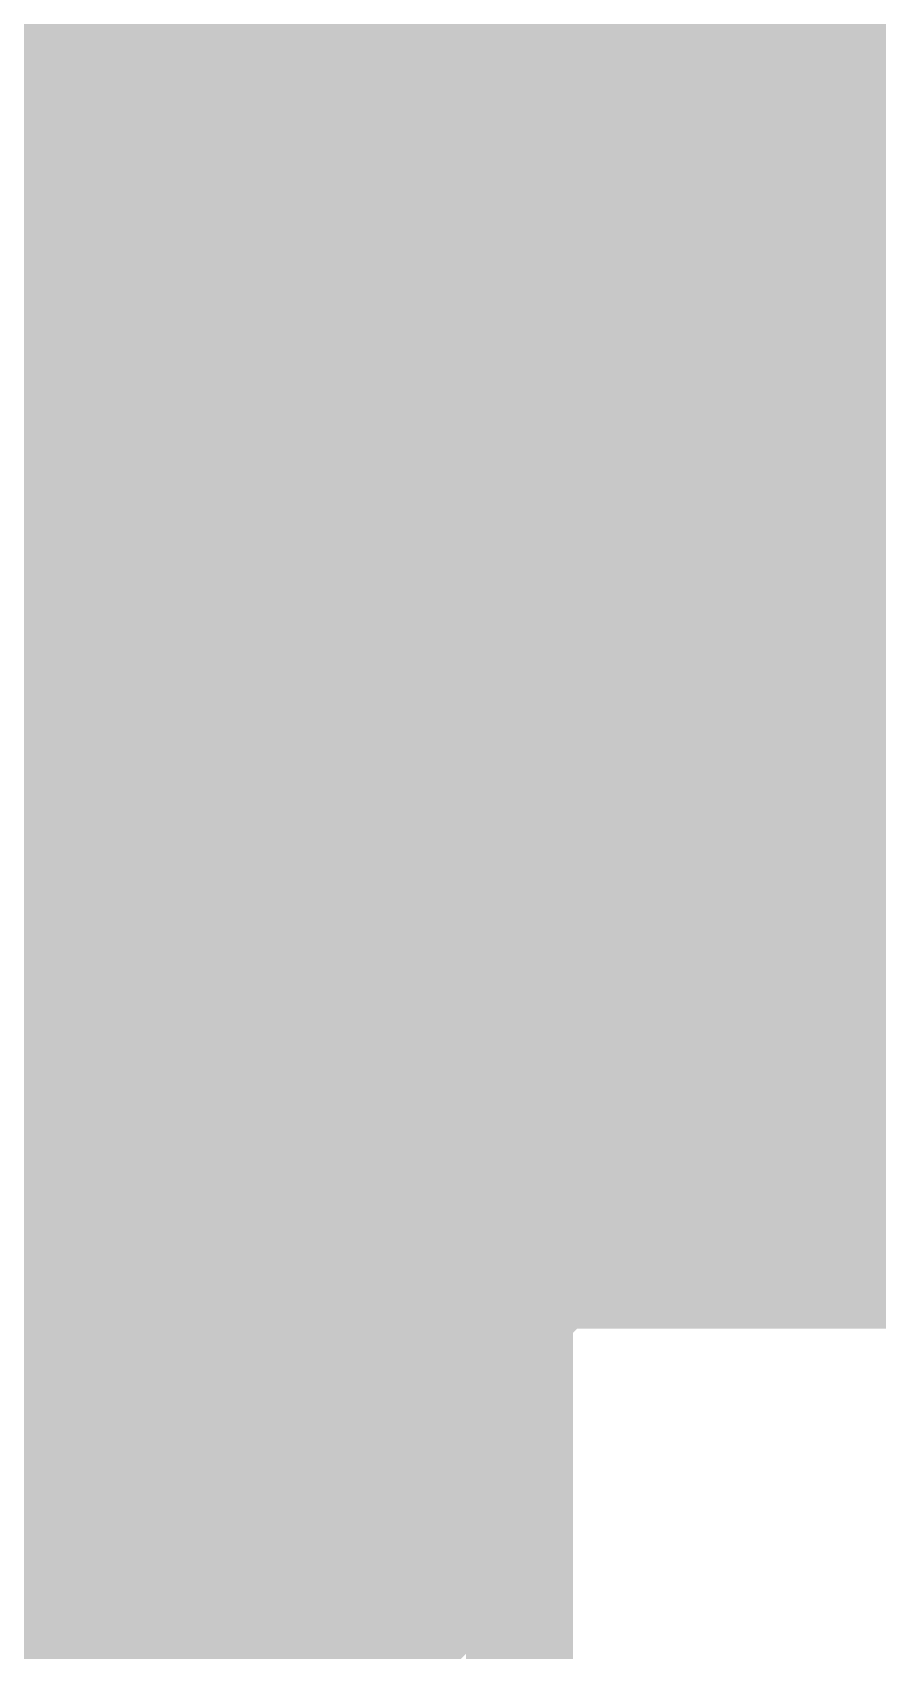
# Model space of a CAD drawing. Header units: inches. Extents: x 0 to 841, y 0 to 594.
# Drawn here: x 790.572 to 790.927, y 564.473 to 565.152 of the extents above; entities that cross this region are included whole.
import ezdxf

# ---------------------------------------------------------------- set-up
doc = ezdxf.new("R2010")
doc.units = ezdxf.units.IN
doc.layers.add('Sheet', color=255, linetype='Continuous')

msp = doc.modelspace()

# ---------------------------------------------------------------- linework, layer by layer
at = {"layer": 'Sheet'}
for points in [[(790.3801, 565.34211, 0.29972, 0.29972, 0), (790.3801, 565.29719, 0.29972, 0.29972, 0), (790.3801, 565.29719, 0.29972, 0.29972, 0), (790.42502, 565.29719, 0.29972, 0.29972, 0), (790.42502, 565.25227, 0.29972, 0.29972, 0), (790.42502, 565.25227, 0.29972, 0.29972, 0), (790.46993, 565.20735, 0.29972, 0.29972, 0), (790.46993, 565.20735, 0.29972, 0.29972, 0), (790.46993, 565.16243, 0.29972, 0.29972, 0), (790.46993, 565.16243, 0.29972, 0.29972, 0), (790.46993, 565.11751, 0.29972, 0.29972, 0), (790.51485, 565.11751, 0.29972, 0.29972, 0), (790.51485, 565.0726, 0.29972, 0.29972, 0), (790.51485, 565.0726, 0.29972, 0.29972, 0), (790.51485, 565.02768, 0.29972, 0.29972, 0), (790.51485, 565.02768, 0.29972, 0.29972, 0), (790.51485, 564.98276, 0.29972, 0.29972, 0)], [(790.3801, 565.34211, 0.29972, 0.29972, 0), (790.3801, 565.29719, 0.29972, 0.29972, 0), (790.3801, 565.29719, 0.29972, 0.29972, 0), (790.42502, 565.29719, 0.29972, 0.29972, 0), (790.42502, 565.25227, 0.29972, 0.29972, 0), (790.42502, 565.25227, 0.29972, 0.29972, 0), (790.46993, 565.20735, 0.29972, 0.29972, 0), (790.46993, 565.20735, 0.29972, 0.29972, 0), (790.46993, 565.16243, 0.29972, 0.29972, 0), (790.46993, 565.16243, 0.29972, 0.29972, 0), (790.46993, 565.11751, 0.29972, 0.29972, 0), (790.51485, 565.11751, 0.29972, 0.29972, 0), (790.51485, 565.0726, 0.29972, 0.29972, 0), (790.51485, 565.0726, 0.29972, 0.29972, 0), (790.51485, 565.02768, 0.29972, 0.29972, 0), (790.51485, 565.02768, 0.29972, 0.29972, 0), (790.51485, 564.98276, 0.29972, 0.29972, 0)], [(790.3801, 565.34211, 0.29972, 0.29972, 0), (790.3801, 565.29719, 0.29972, 0.29972, 0), (790.3801, 565.29719, 0.29972, 0.29972, 0), (790.42502, 565.29719, 0.29972, 0.29972, 0), (790.42502, 565.25227, 0.29972, 0.29972, 0), (790.42502, 565.25227, 0.29972, 0.29972, 0), (790.46993, 565.20735, 0.29972, 0.29972, 0), (790.46993, 565.20735, 0.29972, 0.29972, 0), (790.46993, 565.16243, 0.29972, 0.29972, 0), (790.46993, 565.16243, 0.29972, 0.29972, 0), (790.46993, 565.11751, 0.29972, 0.29972, 0), (790.51485, 565.11751, 0.29972, 0.29972, 0), (790.51485, 565.0726, 0.29972, 0.29972, 0), (790.51485, 565.0726, 0.29972, 0.29972, 0), (790.51485, 565.02768, 0.29972, 0.29972, 0), (790.51485, 565.02768, 0.29972, 0.29972, 0), (790.51485, 564.98276, 0.29972, 0.29972, 0)], [(790.3801, 565.34211, 0.29972, 0.29972, 0), (790.3801, 565.29719, 0.29972, 0.29972, 0), (790.3801, 565.29719, 0.29972, 0.29972, 0), (790.42502, 565.29719, 0.29972, 0.29972, 0), (790.42502, 565.25227, 0.29972, 0.29972, 0), (790.42502, 565.25227, 0.29972, 0.29972, 0), (790.46993, 565.20735, 0.29972, 0.29972, 0), (790.46993, 565.20735, 0.29972, 0.29972, 0), (790.46993, 565.16243, 0.29972, 0.29972, 0), (790.46993, 565.16243, 0.29972, 0.29972, 0), (790.46993, 565.11751, 0.29972, 0.29972, 0), (790.51485, 565.11751, 0.29972, 0.29972, 0), (790.51485, 565.0726, 0.29972, 0.29972, 0), (790.51485, 565.0726, 0.29972, 0.29972, 0), (790.51485, 565.02768, 0.29972, 0.29972, 0), (790.51485, 565.02768, 0.29972, 0.29972, 0), (790.51485, 564.98276, 0.29972, 0.29972, 0)], [(790.64959, 565.34211, 0.29972, 0.29972, 0), (790.64959, 565.29719, 0.29972, 0.29972, 0), (790.69451, 565.25227, 0.29972, 0.29972, 0), (790.69451, 565.25227, 0.29972, 0.29972, 0), (790.69451, 565.20735, 0.29972, 0.29972, 0), (790.73942, 565.16243, 0.29972, 0.29972, 0), (790.73942, 565.11751, 0.29972, 0.29972, 0), (790.73942, 565.0726, 0.29972, 0.29972, 0), (790.73942, 565.0726, 0.29972, 0.29972, 0), (790.73942, 565.02768, 0.29972, 0.29972, 0), (790.73942, 564.98276, 0.29972, 0.29972, 0)], [(790.64959, 565.34211, 0.29972, 0.29972, 0), (790.64959, 565.29719, 0.29972, 0.29972, 0), (790.69451, 565.25227, 0.29972, 0.29972, 0), (790.69451, 565.25227, 0.29972, 0.29972, 0), (790.69451, 565.20735, 0.29972, 0.29972, 0), (790.73942, 565.16243, 0.29972, 0.29972, 0), (790.73942, 565.11751, 0.29972, 0.29972, 0), (790.73942, 565.0726, 0.29972, 0.29972, 0), (790.73942, 565.0726, 0.29972, 0.29972, 0), (790.73942, 565.02768, 0.29972, 0.29972, 0), (790.73942, 564.98276, 0.29972, 0.29972, 0)], [(790.64959, 565.34211, 0.29972, 0.29972, 0), (790.64959, 565.29719, 0.29972, 0.29972, 0), (790.69451, 565.25227, 0.29972, 0.29972, 0), (790.69451, 565.25227, 0.29972, 0.29972, 0), (790.69451, 565.20735, 0.29972, 0.29972, 0), (790.73942, 565.16243, 0.29972, 0.29972, 0), (790.73942, 565.11751, 0.29972, 0.29972, 0), (790.73942, 565.0726, 0.29972, 0.29972, 0), (790.73942, 565.0726, 0.29972, 0.29972, 0), (790.73942, 565.02768, 0.29972, 0.29972, 0), (790.73942, 564.98276, 0.29972, 0.29972, 0)], [(790.64959, 565.34211, 0.29972, 0.29972, 0), (790.64959, 565.29719, 0.29972, 0.29972, 0), (790.69451, 565.25227, 0.29972, 0.29972, 0), (790.69451, 565.25227, 0.29972, 0.29972, 0), (790.69451, 565.20735, 0.29972, 0.29972, 0), (790.73942, 565.16243, 0.29972, 0.29972, 0), (790.73942, 565.11751, 0.29972, 0.29972, 0), (790.73942, 565.0726, 0.29972, 0.29972, 0), (790.73942, 565.0726, 0.29972, 0.29972, 0), (790.73942, 565.02768, 0.29972, 0.29972, 0), (790.73942, 564.98276, 0.29972, 0.29972, 0)], [(790.64959, 565.34211, 0.29972, 0.29972, 0), (790.64959, 565.29719, 0.29972, 0.29972, 0), (790.69451, 565.25227, 0.29972, 0.29972, 0), (790.69451, 565.25227, 0.29972, 0.29972, 0), (790.69451, 565.20735, 0.29972, 0.29972, 0), (790.73942, 565.16243, 0.29972, 0.29972, 0), (790.73942, 565.11751, 0.29972, 0.29972, 0), (790.73942, 565.0726, 0.29972, 0.29972, 0), (790.73942, 565.0726, 0.29972, 0.29972, 0), (790.73942, 565.02768, 0.29972, 0.29972, 0), (790.73942, 564.98276, 0.29972, 0.29972, 0)], [(790.64959, 565.34211, 0.29972, 0.29972, 0), (790.64959, 565.29719, 0.29972, 0.29972, 0), (790.69451, 565.25227, 0.29972, 0.29972, 0), (790.69451, 565.25227, 0.29972, 0.29972, 0), (790.69451, 565.20735, 0.29972, 0.29972, 0), (790.73942, 565.16243, 0.29972, 0.29972, 0), (790.73942, 565.11751, 0.29972, 0.29972, 0), (790.73942, 565.0726, 0.29972, 0.29972, 0), (790.73942, 565.0726, 0.29972, 0.29972, 0), (790.73942, 565.02768, 0.29972, 0.29972, 0), (790.73942, 564.98276, 0.29972, 0.29972, 0)], [(790.02077, 564.98276, 0.7493, 0.7493, 0), (790.02077, 564.98276, 0.7493, 0.7493, 0), (795.00641, 564.98276, 0.7493, 0.7493, 0)], [(790.69451, 565.20735, 0.09906, 0.09906, 0), (790.73942, 565.16243, 0.09906, 0.09906, 0), (790.73942, 565.11751, 0.09906, 0.09906, 0), (790.73942, 565.0726, 0.09906, 0.09906, 0), (790.73942, 565.0726, 0.09906, 0.09906, 0), (790.73942, 565.02768, 0.09906, 0.09906, 0), (790.73942, 564.98276, 0.09906, 0.09906, 0)], [(790.69451, 565.20735, 0.09906, 0.09906, 0), (790.73942, 565.16243, 0.09906, 0.09906, 0), (790.73942, 565.11751, 0.09906, 0.09906, 0), (790.73942, 565.0726, 0.09906, 0.09906, 0), (790.73942, 565.0726, 0.09906, 0.09906, 0), (790.73942, 565.02768, 0.09906, 0.09906, 0), (790.73942, 564.98276, 0.09906, 0.09906, 0)], [(790.69451, 565.20735, 0.09906, 0.09906, 0), (790.73942, 565.16243, 0.09906, 0.09906, 0), (790.73942, 565.11751, 0.09906, 0.09906, 0), (790.73942, 565.0726, 0.09906, 0.09906, 0), (790.73942, 565.0726, 0.09906, 0.09906, 0), (790.73942, 565.02768, 0.09906, 0.09906, 0), (790.73942, 564.98276, 0.09906, 0.09906, 0)], [(790.69451, 565.20735, 0.09906, 0.09906, 0), (790.73942, 565.16243, 0.09906, 0.09906, 0), (790.73942, 565.11751, 0.09906, 0.09906, 0), (790.73942, 565.0726, 0.09906, 0.09906, 0), (790.73942, 565.0726, 0.09906, 0.09906, 0), (790.73942, 565.02768, 0.09906, 0.09906, 0), (790.73942, 564.98276, 0.09906, 0.09906, 0)], [(790.69451, 565.20735, 0.09906, 0.09906, 0), (790.73942, 565.16243, 0.09906, 0.09906, 0), (790.73942, 565.11751, 0.09906, 0.09906, 0), (790.73942, 565.0726, 0.09906, 0.09906, 0), (790.73942, 565.0726, 0.09906, 0.09906, 0), (790.73942, 565.02768, 0.09906, 0.09906, 0), (790.73942, 564.98276, 0.09906, 0.09906, 0)], [(790.69451, 565.20735, 0.09906, 0.09906, 0), (790.73942, 565.16243, 0.09906, 0.09906, 0), (790.73942, 565.11751, 0.09906, 0.09906, 0), (790.73942, 565.0726, 0.09906, 0.09906, 0), (790.73942, 565.0726, 0.09906, 0.09906, 0), (790.73942, 565.02768, 0.09906, 0.09906, 0), (790.73942, 564.98276, 0.09906, 0.09906, 0)], [(790.73942, 564.98276, 0.29972, 0.29972, 0), (790.73942, 564.93784, 0.29972, 0.29972, 0), (790.73942, 564.89292, 0.29972, 0.29972, 0), (790.73942, 564.89292, 0.29972, 0.29972, 0), (790.73942, 564.848, 0.29972, 0.29972, 0), (790.73942, 564.80309, 0.29972, 0.29972, 0), (790.69451, 564.75817, 0.29972, 0.29972, 0), (790.69451, 564.71325, 0.29972, 0.29972, 0), (790.69451, 564.71325, 0.29972, 0.29972, 0), (790.64959, 564.66833, 0.29972, 0.29972, 0), (790.64959, 564.62341, 0.29972, 0.29972, 0), (790.64959, 564.57849, 0.29972, 0.29972, 0), (790.60468, 564.57849, 0.29972, 0.29972, 0), (790.60468, 564.53358, 0.29972, 0.29972, 0), (790.55976, 564.48866, 0.29972, 0.29972, 0), (790.55976, 564.48866, 0.29972, 0.29972, 0), (790.51485, 564.44374, 0.29972, 0.29972, 0), (790.51485, 564.44374, 0.29972, 0.29972, 0), (790.46993, 564.39882, 0.29972, 0.29972, 0), (790.46993, 564.3539, 0.29972, 0.29972, 0), (790.42502, 564.3539, 0.29972, 0.29972, 0), (790.3801, 564.3539, 0.29972, 0.29972, 0), (790.3801, 564.30898, 0.29972, 0.29972, 0)], [(790.73942, 564.98276, 0.29972, 0.29972, 0), (790.73942, 564.93784, 0.29972, 0.29972, 0), (790.73942, 564.89292, 0.29972, 0.29972, 0), (790.73942, 564.89292, 0.29972, 0.29972, 0), (790.73942, 564.848, 0.29972, 0.29972, 0), (790.73942, 564.80309, 0.29972, 0.29972, 0), (790.69451, 564.75817, 0.29972, 0.29972, 0), (790.69451, 564.71325, 0.29972, 0.29972, 0), (790.69451, 564.71325, 0.29972, 0.29972, 0), (790.64959, 564.66833, 0.29972, 0.29972, 0), (790.64959, 564.62341, 0.29972, 0.29972, 0), (790.64959, 564.57849, 0.29972, 0.29972, 0), (790.60468, 564.57849, 0.29972, 0.29972, 0), (790.60468, 564.53358, 0.29972, 0.29972, 0), (790.55976, 564.48866, 0.29972, 0.29972, 0), (790.55976, 564.48866, 0.29972, 0.29972, 0), (790.51485, 564.44374, 0.29972, 0.29972, 0), (790.51485, 564.44374, 0.29972, 0.29972, 0), (790.46993, 564.39882, 0.29972, 0.29972, 0), (790.46993, 564.3539, 0.29972, 0.29972, 0), (790.42502, 564.3539, 0.29972, 0.29972, 0), (790.3801, 564.3539, 0.29972, 0.29972, 0), (790.3801, 564.30898, 0.29972, 0.29972, 0)], [(790.73942, 564.98276, 0.29972, 0.29972, 0), (790.73942, 564.93784, 0.29972, 0.29972, 0), (790.73942, 564.89292, 0.29972, 0.29972, 0), (790.73942, 564.89292, 0.29972, 0.29972, 0), (790.73942, 564.848, 0.29972, 0.29972, 0), (790.73942, 564.80309, 0.29972, 0.29972, 0), (790.69451, 564.75817, 0.29972, 0.29972, 0), (790.69451, 564.71325, 0.29972, 0.29972, 0), (790.69451, 564.71325, 0.29972, 0.29972, 0), (790.64959, 564.66833, 0.29972, 0.29972, 0), (790.64959, 564.62341, 0.29972, 0.29972, 0), (790.64959, 564.57849, 0.29972, 0.29972, 0), (790.60468, 564.57849, 0.29972, 0.29972, 0), (790.60468, 564.53358, 0.29972, 0.29972, 0), (790.55976, 564.48866, 0.29972, 0.29972, 0), (790.55976, 564.48866, 0.29972, 0.29972, 0), (790.51485, 564.44374, 0.29972, 0.29972, 0), (790.51485, 564.44374, 0.29972, 0.29972, 0), (790.46993, 564.39882, 0.29972, 0.29972, 0), (790.46993, 564.3539, 0.29972, 0.29972, 0), (790.42502, 564.3539, 0.29972, 0.29972, 0), (790.3801, 564.3539, 0.29972, 0.29972, 0), (790.3801, 564.30898, 0.29972, 0.29972, 0)], [(790.73942, 564.98276, 0.29972, 0.29972, 0), (790.73942, 564.93784, 0.29972, 0.29972, 0), (790.73942, 564.89292, 0.29972, 0.29972, 0), (790.73942, 564.89292, 0.29972, 0.29972, 0), (790.73942, 564.848, 0.29972, 0.29972, 0), (790.73942, 564.80309, 0.29972, 0.29972, 0), (790.69451, 564.75817, 0.29972, 0.29972, 0), (790.69451, 564.71325, 0.29972, 0.29972, 0), (790.69451, 564.71325, 0.29972, 0.29972, 0), (790.64959, 564.66833, 0.29972, 0.29972, 0), (790.64959, 564.62341, 0.29972, 0.29972, 0), (790.64959, 564.57849, 0.29972, 0.29972, 0), (790.60468, 564.57849, 0.29972, 0.29972, 0), (790.60468, 564.53358, 0.29972, 0.29972, 0), (790.55976, 564.48866, 0.29972, 0.29972, 0), (790.55976, 564.48866, 0.29972, 0.29972, 0), (790.51485, 564.44374, 0.29972, 0.29972, 0), (790.51485, 564.44374, 0.29972, 0.29972, 0), (790.46993, 564.39882, 0.29972, 0.29972, 0), (790.46993, 564.3539, 0.29972, 0.29972, 0), (790.42502, 564.3539, 0.29972, 0.29972, 0), (790.3801, 564.3539, 0.29972, 0.29972, 0), (790.3801, 564.30898, 0.29972, 0.29972, 0)], [(790.73942, 564.98276, 0.29972, 0.29972, 0), (790.73942, 564.93784, 0.29972, 0.29972, 0), (790.73942, 564.89292, 0.29972, 0.29972, 0), (790.73942, 564.89292, 0.29972, 0.29972, 0), (790.73942, 564.848, 0.29972, 0.29972, 0), (790.73942, 564.80309, 0.29972, 0.29972, 0), (790.69451, 564.75817, 0.29972, 0.29972, 0), (790.69451, 564.71325, 0.29972, 0.29972, 0), (790.69451, 564.71325, 0.29972, 0.29972, 0), (790.64959, 564.66833, 0.29972, 0.29972, 0), (790.64959, 564.62341, 0.29972, 0.29972, 0), (790.64959, 564.57849, 0.29972, 0.29972, 0), (790.60468, 564.57849, 0.29972, 0.29972, 0), (790.60468, 564.53358, 0.29972, 0.29972, 0), (790.55976, 564.48866, 0.29972, 0.29972, 0), (790.55976, 564.48866, 0.29972, 0.29972, 0), (790.51485, 564.44374, 0.29972, 0.29972, 0), (790.51485, 564.44374, 0.29972, 0.29972, 0), (790.46993, 564.39882, 0.29972, 0.29972, 0), (790.46993, 564.3539, 0.29972, 0.29972, 0), (790.42502, 564.3539, 0.29972, 0.29972, 0), (790.3801, 564.3539, 0.29972, 0.29972, 0), (790.3801, 564.30898, 0.29972, 0.29972, 0)], [(790.73942, 564.98276, 0.29972, 0.29972, 0), (790.73942, 564.93784, 0.29972, 0.29972, 0), (790.73942, 564.89292, 0.29972, 0.29972, 0), (790.73942, 564.89292, 0.29972, 0.29972, 0), (790.73942, 564.848, 0.29972, 0.29972, 0), (790.73942, 564.80309, 0.29972, 0.29972, 0), (790.69451, 564.75817, 0.29972, 0.29972, 0), (790.69451, 564.71325, 0.29972, 0.29972, 0), (790.69451, 564.71325, 0.29972, 0.29972, 0), (790.64959, 564.66833, 0.29972, 0.29972, 0), (790.64959, 564.62341, 0.29972, 0.29972, 0), (790.64959, 564.57849, 0.29972, 0.29972, 0), (790.60468, 564.57849, 0.29972, 0.29972, 0), (790.60468, 564.53358, 0.29972, 0.29972, 0), (790.55976, 564.48866, 0.29972, 0.29972, 0), (790.55976, 564.48866, 0.29972, 0.29972, 0), (790.51485, 564.44374, 0.29972, 0.29972, 0), (790.51485, 564.44374, 0.29972, 0.29972, 0), (790.46993, 564.39882, 0.29972, 0.29972, 0), (790.46993, 564.3539, 0.29972, 0.29972, 0), (790.42502, 564.3539, 0.29972, 0.29972, 0), (790.3801, 564.3539, 0.29972, 0.29972, 0), (790.3801, 564.30898, 0.29972, 0.29972, 0)], [(790.51485, 564.98276, 0.29972, 0.29972, 0), (790.51485, 564.93784, 0.29972, 0.29972, 0), (790.51485, 564.93784, 0.29972, 0.29972, 0), (790.51485, 564.89292, 0.29972, 0.29972, 0), (790.51485, 564.89292, 0.29972, 0.29972, 0), (790.51485, 564.848, 0.29972, 0.29972, 0), (790.46993, 564.848, 0.29972, 0.29972, 0), (790.46993, 564.80309, 0.29972, 0.29972, 0), (790.46993, 564.80309, 0.29972, 0.29972, 0), (790.46993, 564.75817, 0.29972, 0.29972, 0), (790.46993, 564.75817, 0.29972, 0.29972, 0), (790.42502, 564.71325, 0.29972, 0.29972, 0), (790.42502, 564.71325, 0.29972, 0.29972, 0), (790.42502, 564.66833, 0.29972, 0.29972, 0), (790.3801, 564.66833, 0.29972, 0.29972, 0)], [(790.51485, 564.98276, 0.29972, 0.29972, 0), (790.51485, 564.93784, 0.29972, 0.29972, 0), (790.51485, 564.93784, 0.29972, 0.29972, 0), (790.51485, 564.89292, 0.29972, 0.29972, 0), (790.51485, 564.89292, 0.29972, 0.29972, 0), (790.51485, 564.848, 0.29972, 0.29972, 0), (790.46993, 564.848, 0.29972, 0.29972, 0), (790.46993, 564.80309, 0.29972, 0.29972, 0), (790.46993, 564.80309, 0.29972, 0.29972, 0), (790.46993, 564.75817, 0.29972, 0.29972, 0), (790.46993, 564.75817, 0.29972, 0.29972, 0), (790.42502, 564.71325, 0.29972, 0.29972, 0), (790.42502, 564.71325, 0.29972, 0.29972, 0), (790.42502, 564.66833, 0.29972, 0.29972, 0), (790.3801, 564.66833, 0.29972, 0.29972, 0)], [(790.51485, 564.98276, 0.29972, 0.29972, 0), (790.51485, 564.93784, 0.29972, 0.29972, 0), (790.51485, 564.93784, 0.29972, 0.29972, 0), (790.51485, 564.89292, 0.29972, 0.29972, 0), (790.51485, 564.89292, 0.29972, 0.29972, 0), (790.51485, 564.848, 0.29972, 0.29972, 0), (790.46993, 564.848, 0.29972, 0.29972, 0), (790.46993, 564.80309, 0.29972, 0.29972, 0), (790.46993, 564.80309, 0.29972, 0.29972, 0), (790.46993, 564.75817, 0.29972, 0.29972, 0), (790.46993, 564.75817, 0.29972, 0.29972, 0), (790.42502, 564.71325, 0.29972, 0.29972, 0), (790.42502, 564.71325, 0.29972, 0.29972, 0), (790.42502, 564.66833, 0.29972, 0.29972, 0), (790.3801, 564.66833, 0.29972, 0.29972, 0)], [(790.51485, 564.98276, 0.29972, 0.29972, 0), (790.51485, 564.93784, 0.29972, 0.29972, 0), (790.51485, 564.93784, 0.29972, 0.29972, 0), (790.51485, 564.89292, 0.29972, 0.29972, 0), (790.51485, 564.89292, 0.29972, 0.29972, 0), (790.51485, 564.848, 0.29972, 0.29972, 0), (790.46993, 564.848, 0.29972, 0.29972, 0), (790.46993, 564.80309, 0.29972, 0.29972, 0), (790.46993, 564.80309, 0.29972, 0.29972, 0), (790.46993, 564.75817, 0.29972, 0.29972, 0), (790.46993, 564.75817, 0.29972, 0.29972, 0), (790.42502, 564.71325, 0.29972, 0.29972, 0), (790.42502, 564.71325, 0.29972, 0.29972, 0), (790.42502, 564.66833, 0.29972, 0.29972, 0), (790.3801, 564.66833, 0.29972, 0.29972, 0)], [(790.51485, 564.98276, 0.29972, 0.29972, 0), (790.51485, 564.98276, 0.29972, 0.29972, 0), (790.51485, 564.98276, 0.29972, 0.29972, 0), (790.51485, 564.98276, 0.29972, 0.29972, 0), (790.51485, 564.98276, 0.29972, 0.29972, 0), (790.51485, 564.98276, 0.29972, 0.29972, 0), (790.51485, 564.98276, 0.29972, 0.29972, 0), (790.51485, 564.98276, 0.29972, 0.29972, 0), (790.51485, 564.98276, 0.29972, 0.29972, 0), (790.51485, 564.98276, 0.29972, 0.29972, 0), (790.51485, 564.98276, 0.29972, 0.29972, 0), (790.51485, 564.98276, 0.29972, 0.29972, 0), (790.51485, 564.98276, 0.29972, 0.29972, 0), (790.51485, 564.98276, 0.29972, 0.29972, 0), (790.51485, 564.98276, 0.29972, 0.29972, 0), (790.51485, 564.98276, 0.29972, 0.29972, 0), (790.51485, 564.98276, 0.29972, 0.29972, 0), (790.51485, 564.98276, 0.29972, 0.29972, 0), (790.51485, 564.98276, 0.29972, 0.29972, 0), (790.51485, 564.98276, 0.29972, 0.29972, 0), (790.51485, 564.98276, 0.29972, 0.29972, 0), (790.51485, 564.98276, 0.29972, 0.29972, 0), (790.51485, 564.98276, 0.29972, 0.29972, 0), (790.51485, 564.98276, 0.29972, 0.29972, 0), (790.51485, 564.98276, 0.29972, 0.29972, 0), (790.51485, 564.98276, 0.29972, 0.29972, 0), (790.51485, 564.98276, 0.29972, 0.29972, 0), (790.51485, 564.98276, 0.29972, 0.29972, 0), (790.51485, 564.98276, 0.29972, 0.29972, 0), (790.51485, 564.98276, 0.29972, 0.29972, 0), (790.51485, 564.98276, 0.29972, 0.29972, 0), (790.51485, 564.98276, 0.29972, 0.29972, 0), (790.51485, 564.98276, 0.29972, 0.29972, 0)], [(790.51485, 564.98276, 0.29972, 0.29972, 0), (790.51485, 564.98276, 0.29972, 0.29972, 0)], [(790.51485, 564.98276, 0.29972, 0.29972, 0), (790.51485, 564.98276, 0.29972, 0.29972, 0), (790.51485, 564.98276, 0.29972, 0.29972, 0), (790.51485, 564.98276, 0.29972, 0.29972, 0), (790.51485, 564.98276, 0.29972, 0.29972, 0), (790.51485, 564.98276, 0.29972, 0.29972, 0), (790.51485, 564.98276, 0.29972, 0.29972, 0), (790.51485, 564.98276, 0.29972, 0.29972, 0), (790.51485, 564.98276, 0.29972, 0.29972, 0), (790.51485, 564.98276, 0.29972, 0.29972, 0), (790.51485, 564.98276, 0.29972, 0.29972, 0), (790.51485, 564.98276, 0.29972, 0.29972, 0), (790.51485, 564.98276, 0.29972, 0.29972, 0), (790.51485, 564.98276, 0.29972, 0.29972, 0), (790.51485, 564.98276, 0.29972, 0.29972, 0), (790.51485, 564.98276, 0.29972, 0.29972, 0), (790.51485, 564.98276, 0.29972, 0.29972, 0), (790.51485, 564.98276, 0.29972, 0.29972, 0), (790.51485, 564.98276, 0.29972, 0.29972, 0), (790.51485, 564.98276, 0.29972, 0.29972, 0), (790.51485, 564.98276, 0.29972, 0.29972, 0), (790.51485, 564.98276, 0.29972, 0.29972, 0), (790.51485, 564.98276, 0.29972, 0.29972, 0), (790.51485, 564.98276, 0.29972, 0.29972, 0), (790.51485, 564.98276, 0.29972, 0.29972, 0), (790.51485, 564.98276, 0.29972, 0.29972, 0), (790.51485, 564.98276, 0.29972, 0.29972, 0), (790.51485, 564.98276, 0.29972, 0.29972, 0), (790.51485, 564.98276, 0.29972, 0.29972, 0), (790.51485, 564.98276, 0.29972, 0.29972, 0), (790.51485, 564.98276, 0.29972, 0.29972, 0), (790.51485, 564.98276, 0.29972, 0.29972, 0), (790.51485, 564.98276, 0.29972, 0.29972, 0)], [(790.51485, 564.98276, 0.29972, 0.29972, 0), (790.51485, 564.98276, 0.29972, 0.29972, 0)], [(790.51485, 564.98276, 0.29972, 0.29972, 0), (790.51485, 564.98276, 0.29972, 0.29972, 0), (790.51485, 564.98276, 0.29972, 0.29972, 0), (790.51485, 564.98276, 0.29972, 0.29972, 0), (790.51485, 564.98276, 0.29972, 0.29972, 0), (790.51485, 564.98276, 0.29972, 0.29972, 0), (790.51485, 564.98276, 0.29972, 0.29972, 0), (790.51485, 564.98276, 0.29972, 0.29972, 0), (790.51485, 564.98276, 0.29972, 0.29972, 0), (790.51485, 564.98276, 0.29972, 0.29972, 0), (790.51485, 564.98276, 0.29972, 0.29972, 0), (790.51485, 564.98276, 0.29972, 0.29972, 0), (790.51485, 564.98276, 0.29972, 0.29972, 0), (790.51485, 564.98276, 0.29972, 0.29972, 0), (790.51485, 564.98276, 0.29972, 0.29972, 0), (790.51485, 564.98276, 0.29972, 0.29972, 0), (790.51485, 564.98276, 0.29972, 0.29972, 0), (790.51485, 564.98276, 0.29972, 0.29972, 0), (790.51485, 564.98276, 0.29972, 0.29972, 0), (790.51485, 564.98276, 0.29972, 0.29972, 0), (790.51485, 564.98276, 0.29972, 0.29972, 0), (790.51485, 564.98276, 0.29972, 0.29972, 0), (790.51485, 564.98276, 0.29972, 0.29972, 0), (790.51485, 564.98276, 0.29972, 0.29972, 0), (790.51485, 564.98276, 0.29972, 0.29972, 0), (790.51485, 564.98276, 0.29972, 0.29972, 0), (790.51485, 564.98276, 0.29972, 0.29972, 0), (790.51485, 564.98276, 0.29972, 0.29972, 0), (790.51485, 564.98276, 0.29972, 0.29972, 0), (790.51485, 564.98276, 0.29972, 0.29972, 0), (790.51485, 564.98276, 0.29972, 0.29972, 0), (790.51485, 564.98276, 0.29972, 0.29972, 0), (790.51485, 564.98276, 0.29972, 0.29972, 0)], [(790.51485, 564.98276, 0.29972, 0.29972, 0), (790.51485, 564.98276, 0.29972, 0.29972, 0)], [(790.51485, 564.98276, 0.29972, 0.29972, 0), (790.51485, 564.98276, 0.29972, 0.29972, 0), (790.51485, 564.98276, 0.29972, 0.29972, 0), (790.51485, 564.98276, 0.29972, 0.29972, 0), (790.51485, 564.98276, 0.29972, 0.29972, 0), (790.51485, 564.98276, 0.29972, 0.29972, 0), (790.51485, 564.98276, 0.29972, 0.29972, 0), (790.51485, 564.98276, 0.29972, 0.29972, 0), (790.51485, 564.98276, 0.29972, 0.29972, 0), (790.51485, 564.98276, 0.29972, 0.29972, 0), (790.51485, 564.98276, 0.29972, 0.29972, 0), (790.51485, 564.98276, 0.29972, 0.29972, 0), (790.51485, 564.98276, 0.29972, 0.29972, 0), (790.51485, 564.98276, 0.29972, 0.29972, 0), (790.51485, 564.98276, 0.29972, 0.29972, 0), (790.51485, 564.98276, 0.29972, 0.29972, 0), (790.51485, 564.98276, 0.29972, 0.29972, 0), (790.51485, 564.98276, 0.29972, 0.29972, 0), (790.51485, 564.98276, 0.29972, 0.29972, 0), (790.51485, 564.98276, 0.29972, 0.29972, 0), (790.51485, 564.98276, 0.29972, 0.29972, 0), (790.51485, 564.98276, 0.29972, 0.29972, 0), (790.51485, 564.98276, 0.29972, 0.29972, 0), (790.51485, 564.98276, 0.29972, 0.29972, 0), (790.51485, 564.98276, 0.29972, 0.29972, 0), (790.51485, 564.98276, 0.29972, 0.29972, 0), (790.51485, 564.98276, 0.29972, 0.29972, 0), (790.51485, 564.98276, 0.29972, 0.29972, 0), (790.51485, 564.98276, 0.29972, 0.29972, 0), (790.51485, 564.98276, 0.29972, 0.29972, 0), (790.51485, 564.98276, 0.29972, 0.29972, 0), (790.51485, 564.98276, 0.29972, 0.29972, 0), (790.51485, 564.98276, 0.29972, 0.29972, 0)], [(790.51485, 564.98276, 0.29972, 0.29972, 0), (790.51485, 564.98276, 0.29972, 0.29972, 0)], [(790.73942, 564.98276, 0.29972, 0.29972, 0), (790.73942, 564.98276, 0.29972, 0.29972, 0), (790.73942, 564.98276, 0.29972, 0.29972, 0), (790.73942, 564.98276, 0.29972, 0.29972, 0), (790.73942, 564.98276, 0.29972, 0.29972, 0), (790.73942, 564.98276, 0.29972, 0.29972, 0), (790.73942, 564.98276, 0.29972, 0.29972, 0), (790.73942, 564.98276, 0.29972, 0.29972, 0), (790.73942, 564.98276, 0.29972, 0.29972, 0), (790.73942, 564.98276, 0.29972, 0.29972, 0), (790.73942, 564.98276, 0.29972, 0.29972, 0), (790.73942, 564.98276, 0.29972, 0.29972, 0), (790.73942, 564.98276, 0.29972, 0.29972, 0), (790.73942, 564.98276, 0.29972, 0.29972, 0), (790.73942, 564.98276, 0.29972, 0.29972, 0), (790.73942, 564.98276, 0.29972, 0.29972, 0), (790.73942, 564.98276, 0.29972, 0.29972, 0), (790.73942, 564.98276, 0.29972, 0.29972, 0), (790.73942, 564.98276, 0.29972, 0.29972, 0), (790.73942, 564.98276, 0.29972, 0.29972, 0), (790.73942, 564.98276, 0.29972, 0.29972, 0), (790.73942, 564.98276, 0.29972, 0.29972, 0), (790.73942, 564.98276, 0.29972, 0.29972, 0), (790.73942, 564.98276, 0.29972, 0.29972, 0), (790.73942, 564.98276, 0.29972, 0.29972, 0), (790.73942, 564.98276, 0.29972, 0.29972, 0), (790.73942, 564.98276, 0.29972, 0.29972, 0), (790.73942, 564.98276, 0.29972, 0.29972, 0), (790.73942, 564.98276, 0.29972, 0.29972, 0), (790.73942, 564.98276, 0.29972, 0.29972, 0), (790.73942, 564.98276, 0.29972, 0.29972, 0), (790.73942, 564.98276, 0.29972, 0.29972, 0), (790.73942, 564.98276, 0.29972, 0.29972, 0)], [(790.73942, 564.98276, 0.29972, 0.29972, 0), (790.73942, 564.98276, 0.29972, 0.29972, 0)], [(790.73942, 564.98276, 0.29972, 0.29972, 0), (790.73942, 564.98276, 0.29972, 0.29972, 0), (790.73942, 564.98276, 0.29972, 0.29972, 0), (790.73942, 564.98276, 0.29972, 0.29972, 0), (790.73942, 564.98276, 0.29972, 0.29972, 0), (790.73942, 564.98276, 0.29972, 0.29972, 0), (790.73942, 564.98276, 0.29972, 0.29972, 0), (790.73942, 564.98276, 0.29972, 0.29972, 0), (790.73942, 564.98276, 0.29972, 0.29972, 0), (790.73942, 564.98276, 0.29972, 0.29972, 0), (790.73942, 564.98276, 0.29972, 0.29972, 0), (790.73942, 564.98276, 0.29972, 0.29972, 0), (790.73942, 564.98276, 0.29972, 0.29972, 0), (790.73942, 564.98276, 0.29972, 0.29972, 0), (790.73942, 564.98276, 0.29972, 0.29972, 0), (790.73942, 564.98276, 0.29972, 0.29972, 0), (790.73942, 564.98276, 0.29972, 0.29972, 0), (790.73942, 564.98276, 0.29972, 0.29972, 0), (790.73942, 564.98276, 0.29972, 0.29972, 0), (790.73942, 564.98276, 0.29972, 0.29972, 0), (790.73942, 564.98276, 0.29972, 0.29972, 0), (790.73942, 564.98276, 0.29972, 0.29972, 0), (790.73942, 564.98276, 0.29972, 0.29972, 0), (790.73942, 564.98276, 0.29972, 0.29972, 0), (790.73942, 564.98276, 0.29972, 0.29972, 0), (790.73942, 564.98276, 0.29972, 0.29972, 0), (790.73942, 564.98276, 0.29972, 0.29972, 0), (790.73942, 564.98276, 0.29972, 0.29972, 0), (790.73942, 564.98276, 0.29972, 0.29972, 0), (790.73942, 564.98276, 0.29972, 0.29972, 0), (790.73942, 564.98276, 0.29972, 0.29972, 0), (790.73942, 564.98276, 0.29972, 0.29972, 0), (790.73942, 564.98276, 0.29972, 0.29972, 0)], [(790.73942, 564.98276, 0.29972, 0.29972, 0), (790.73942, 564.98276, 0.29972, 0.29972, 0)], [(790.73942, 564.98276, 0.29972, 0.29972, 0), (790.73942, 564.98276, 0.29972, 0.29972, 0), (790.73942, 564.98276, 0.29972, 0.29972, 0), (790.73942, 564.98276, 0.29972, 0.29972, 0), (790.73942, 564.98276, 0.29972, 0.29972, 0), (790.73942, 564.98276, 0.29972, 0.29972, 0), (790.73942, 564.98276, 0.29972, 0.29972, 0), (790.73942, 564.98276, 0.29972, 0.29972, 0), (790.73942, 564.98276, 0.29972, 0.29972, 0), (790.73942, 564.98276, 0.29972, 0.29972, 0), (790.73942, 564.98276, 0.29972, 0.29972, 0), (790.73942, 564.98276, 0.29972, 0.29972, 0), (790.73942, 564.98276, 0.29972, 0.29972, 0), (790.73942, 564.98276, 0.29972, 0.29972, 0), (790.73942, 564.98276, 0.29972, 0.29972, 0), (790.73942, 564.98276, 0.29972, 0.29972, 0), (790.73942, 564.98276, 0.29972, 0.29972, 0), (790.73942, 564.98276, 0.29972, 0.29972, 0), (790.73942, 564.98276, 0.29972, 0.29972, 0), (790.73942, 564.98276, 0.29972, 0.29972, 0), (790.73942, 564.98276, 0.29972, 0.29972, 0), (790.73942, 564.98276, 0.29972, 0.29972, 0), (790.73942, 564.98276, 0.29972, 0.29972, 0), (790.73942, 564.98276, 0.29972, 0.29972, 0), (790.73942, 564.98276, 0.29972, 0.29972, 0), (790.73942, 564.98276, 0.29972, 0.29972, 0), (790.73942, 564.98276, 0.29972, 0.29972, 0), (790.73942, 564.98276, 0.29972, 0.29972, 0), (790.73942, 564.98276, 0.29972, 0.29972, 0), (790.73942, 564.98276, 0.29972, 0.29972, 0), (790.73942, 564.98276, 0.29972, 0.29972, 0), (790.73942, 564.98276, 0.29972, 0.29972, 0), (790.73942, 564.98276, 0.29972, 0.29972, 0)], [(790.73942, 564.98276, 0.29972, 0.29972, 0), (790.73942, 564.98276, 0.29972, 0.29972, 0)], [(790.73942, 564.98276, 0.29972, 0.29972, 0), (790.73942, 564.98276, 0.29972, 0.29972, 0), (790.73942, 564.98276, 0.29972, 0.29972, 0), (790.73942, 564.98276, 0.29972, 0.29972, 0), (790.73942, 564.98276, 0.29972, 0.29972, 0), (790.73942, 564.98276, 0.29972, 0.29972, 0), (790.73942, 564.98276, 0.29972, 0.29972, 0), (790.73942, 564.98276, 0.29972, 0.29972, 0), (790.73942, 564.98276, 0.29972, 0.29972, 0), (790.73942, 564.98276, 0.29972, 0.29972, 0), (790.73942, 564.98276, 0.29972, 0.29972, 0), (790.73942, 564.98276, 0.29972, 0.29972, 0), (790.73942, 564.98276, 0.29972, 0.29972, 0), (790.73942, 564.98276, 0.29972, 0.29972, 0), (790.73942, 564.98276, 0.29972, 0.29972, 0), (790.73942, 564.98276, 0.29972, 0.29972, 0), (790.73942, 564.98276, 0.29972, 0.29972, 0), (790.73942, 564.98276, 0.29972, 0.29972, 0), (790.73942, 564.98276, 0.29972, 0.29972, 0), (790.73942, 564.98276, 0.29972, 0.29972, 0), (790.73942, 564.98276, 0.29972, 0.29972, 0), (790.73942, 564.98276, 0.29972, 0.29972, 0), (790.73942, 564.98276, 0.29972, 0.29972, 0), (790.73942, 564.98276, 0.29972, 0.29972, 0), (790.73942, 564.98276, 0.29972, 0.29972, 0), (790.73942, 564.98276, 0.29972, 0.29972, 0), (790.73942, 564.98276, 0.29972, 0.29972, 0), (790.73942, 564.98276, 0.29972, 0.29972, 0), (790.73942, 564.98276, 0.29972, 0.29972, 0), (790.73942, 564.98276, 0.29972, 0.29972, 0), (790.73942, 564.98276, 0.29972, 0.29972, 0), (790.73942, 564.98276, 0.29972, 0.29972, 0), (790.73942, 564.98276, 0.29972, 0.29972, 0)], [(790.73942, 564.98276, 0.29972, 0.29972, 0), (790.73942, 564.98276, 0.29972, 0.29972, 0)], [(790.73942, 564.98276, 0.29972, 0.29972, 0), (790.73942, 564.98276, 0.29972, 0.29972, 0), (790.73942, 564.98276, 0.29972, 0.29972, 0), (790.73942, 564.98276, 0.29972, 0.29972, 0), (790.73942, 564.98276, 0.29972, 0.29972, 0), (790.73942, 564.98276, 0.29972, 0.29972, 0), (790.73942, 564.98276, 0.29972, 0.29972, 0), (790.73942, 564.98276, 0.29972, 0.29972, 0), (790.73942, 564.98276, 0.29972, 0.29972, 0), (790.73942, 564.98276, 0.29972, 0.29972, 0), (790.73942, 564.98276, 0.29972, 0.29972, 0), (790.73942, 564.98276, 0.29972, 0.29972, 0), (790.73942, 564.98276, 0.29972, 0.29972, 0), (790.73942, 564.98276, 0.29972, 0.29972, 0), (790.73942, 564.98276, 0.29972, 0.29972, 0), (790.73942, 564.98276, 0.29972, 0.29972, 0), (790.73942, 564.98276, 0.29972, 0.29972, 0), (790.73942, 564.98276, 0.29972, 0.29972, 0), (790.73942, 564.98276, 0.29972, 0.29972, 0), (790.73942, 564.98276, 0.29972, 0.29972, 0), (790.73942, 564.98276, 0.29972, 0.29972, 0), (790.73942, 564.98276, 0.29972, 0.29972, 0), (790.73942, 564.98276, 0.29972, 0.29972, 0), (790.73942, 564.98276, 0.29972, 0.29972, 0), (790.73942, 564.98276, 0.29972, 0.29972, 0), (790.73942, 564.98276, 0.29972, 0.29972, 0), (790.73942, 564.98276, 0.29972, 0.29972, 0), (790.73942, 564.98276, 0.29972, 0.29972, 0), (790.73942, 564.98276, 0.29972, 0.29972, 0), (790.73942, 564.98276, 0.29972, 0.29972, 0), (790.73942, 564.98276, 0.29972, 0.29972, 0), (790.73942, 564.98276, 0.29972, 0.29972, 0), (790.73942, 564.98276, 0.29972, 0.29972, 0)], [(790.73942, 564.98276, 0.29972, 0.29972, 0), (790.73942, 564.98276, 0.29972, 0.29972, 0)], [(790.73942, 564.98276, 0.29972, 0.29972, 0), (790.73942, 564.98276, 0.29972, 0.29972, 0), (790.73942, 564.98276, 0.29972, 0.29972, 0), (790.73942, 564.98276, 0.29972, 0.29972, 0), (790.73942, 564.98276, 0.29972, 0.29972, 0), (790.73942, 564.98276, 0.29972, 0.29972, 0), (790.73942, 564.98276, 0.29972, 0.29972, 0), (790.73942, 564.98276, 0.29972, 0.29972, 0), (790.73942, 564.98276, 0.29972, 0.29972, 0), (790.73942, 564.98276, 0.29972, 0.29972, 0), (790.73942, 564.98276, 0.29972, 0.29972, 0), (790.73942, 564.98276, 0.29972, 0.29972, 0), (790.73942, 564.98276, 0.29972, 0.29972, 0), (790.73942, 564.98276, 0.29972, 0.29972, 0), (790.73942, 564.98276, 0.29972, 0.29972, 0), (790.73942, 564.98276, 0.29972, 0.29972, 0), (790.73942, 564.98276, 0.29972, 0.29972, 0), (790.73942, 564.98276, 0.29972, 0.29972, 0), (790.73942, 564.98276, 0.29972, 0.29972, 0), (790.73942, 564.98276, 0.29972, 0.29972, 0), (790.73942, 564.98276, 0.29972, 0.29972, 0), (790.73942, 564.98276, 0.29972, 0.29972, 0), (790.73942, 564.98276, 0.29972, 0.29972, 0), (790.73942, 564.98276, 0.29972, 0.29972, 0), (790.73942, 564.98276, 0.29972, 0.29972, 0), (790.73942, 564.98276, 0.29972, 0.29972, 0), (790.73942, 564.98276, 0.29972, 0.29972, 0), (790.73942, 564.98276, 0.29972, 0.29972, 0), (790.73942, 564.98276, 0.29972, 0.29972, 0), (790.73942, 564.98276, 0.29972, 0.29972, 0), (790.73942, 564.98276, 0.29972, 0.29972, 0), (790.73942, 564.98276, 0.29972, 0.29972, 0), (790.73942, 564.98276, 0.29972, 0.29972, 0)], [(790.73942, 564.98276, 0.29972, 0.29972, 0), (790.73942, 564.98276, 0.29972, 0.29972, 0)], [(790.73942, 564.98276, 0.09906, 0.09906, 0), (790.73942, 564.93784, 0.09906, 0.09906, 0), (790.73942, 564.89292, 0.09906, 0.09906, 0), (790.73942, 564.89292, 0.09906, 0.09906, 0), (790.73942, 564.848, 0.09906, 0.09906, 0), (790.73942, 564.80309, 0.09906, 0.09906, 0), (790.69451, 564.75817, 0.09906, 0.09906, 0), (790.69451, 564.71325, 0.09906, 0.09906, 0), (790.69451, 564.71325, 0.09906, 0.09906, 0), (790.64959, 564.66833, 0.09906, 0.09906, 0), (790.64959, 564.62341, 0.09906, 0.09906, 0), (790.64959, 564.57849, 0.09906, 0.09906, 0), (790.60468, 564.57849, 0.09906, 0.09906, 0), (790.60468, 564.53358, 0.09906, 0.09906, 0), (790.55976, 564.48866, 0.09906, 0.09906, 0), (790.55976, 564.48866, 0.09906, 0.09906, 0), (790.51485, 564.44374, 0.09906, 0.09906, 0), (790.51485, 564.44374, 0.09906, 0.09906, 0), (790.46993, 564.39882, 0.09906, 0.09906, 0)], [(790.73942, 564.98276, 0.09906, 0.09906, 0), (790.73942, 564.93784, 0.09906, 0.09906, 0), (790.73942, 564.89292, 0.09906, 0.09906, 0), (790.73942, 564.89292, 0.09906, 0.09906, 0), (790.73942, 564.848, 0.09906, 0.09906, 0), (790.73942, 564.80309, 0.09906, 0.09906, 0), (790.69451, 564.75817, 0.09906, 0.09906, 0), (790.69451, 564.71325, 0.09906, 0.09906, 0), (790.69451, 564.71325, 0.09906, 0.09906, 0), (790.64959, 564.66833, 0.09906, 0.09906, 0), (790.64959, 564.62341, 0.09906, 0.09906, 0), (790.64959, 564.57849, 0.09906, 0.09906, 0), (790.60468, 564.57849, 0.09906, 0.09906, 0), (790.60468, 564.53358, 0.09906, 0.09906, 0), (790.55976, 564.48866, 0.09906, 0.09906, 0), (790.55976, 564.48866, 0.09906, 0.09906, 0), (790.51485, 564.44374, 0.09906, 0.09906, 0), (790.51485, 564.44374, 0.09906, 0.09906, 0), (790.46993, 564.39882, 0.09906, 0.09906, 0)], [(790.73942, 564.98276, 0.09906, 0.09906, 0), (790.73942, 564.93784, 0.09906, 0.09906, 0), (790.73942, 564.89292, 0.09906, 0.09906, 0), (790.73942, 564.89292, 0.09906, 0.09906, 0), (790.73942, 564.848, 0.09906, 0.09906, 0), (790.73942, 564.80309, 0.09906, 0.09906, 0), (790.69451, 564.75817, 0.09906, 0.09906, 0), (790.69451, 564.71325, 0.09906, 0.09906, 0), (790.69451, 564.71325, 0.09906, 0.09906, 0), (790.64959, 564.66833, 0.09906, 0.09906, 0), (790.64959, 564.62341, 0.09906, 0.09906, 0), (790.64959, 564.57849, 0.09906, 0.09906, 0), (790.60468, 564.57849, 0.09906, 0.09906, 0), (790.60468, 564.53358, 0.09906, 0.09906, 0), (790.55976, 564.48866, 0.09906, 0.09906, 0), (790.55976, 564.48866, 0.09906, 0.09906, 0), (790.51485, 564.44374, 0.09906, 0.09906, 0), (790.51485, 564.44374, 0.09906, 0.09906, 0), (790.46993, 564.39882, 0.09906, 0.09906, 0)], [(790.73942, 564.98276, 0.09906, 0.09906, 0), (790.73942, 564.93784, 0.09906, 0.09906, 0), (790.73942, 564.89292, 0.09906, 0.09906, 0), (790.73942, 564.89292, 0.09906, 0.09906, 0), (790.73942, 564.848, 0.09906, 0.09906, 0), (790.73942, 564.80309, 0.09906, 0.09906, 0), (790.69451, 564.75817, 0.09906, 0.09906, 0), (790.69451, 564.71325, 0.09906, 0.09906, 0), (790.69451, 564.71325, 0.09906, 0.09906, 0), (790.64959, 564.66833, 0.09906, 0.09906, 0), (790.64959, 564.62341, 0.09906, 0.09906, 0), (790.64959, 564.57849, 0.09906, 0.09906, 0), (790.60468, 564.57849, 0.09906, 0.09906, 0), (790.60468, 564.53358, 0.09906, 0.09906, 0), (790.55976, 564.48866, 0.09906, 0.09906, 0), (790.55976, 564.48866, 0.09906, 0.09906, 0), (790.51485, 564.44374, 0.09906, 0.09906, 0), (790.51485, 564.44374, 0.09906, 0.09906, 0), (790.46993, 564.39882, 0.09906, 0.09906, 0)], [(790.73942, 564.98276, 0.09906, 0.09906, 0), (790.73942, 564.93784, 0.09906, 0.09906, 0), (790.73942, 564.89292, 0.09906, 0.09906, 0), (790.73942, 564.89292, 0.09906, 0.09906, 0), (790.73942, 564.848, 0.09906, 0.09906, 0), (790.73942, 564.80309, 0.09906, 0.09906, 0), (790.69451, 564.75817, 0.09906, 0.09906, 0), (790.69451, 564.71325, 0.09906, 0.09906, 0), (790.69451, 564.71325, 0.09906, 0.09906, 0), (790.64959, 564.66833, 0.09906, 0.09906, 0), (790.64959, 564.62341, 0.09906, 0.09906, 0), (790.64959, 564.57849, 0.09906, 0.09906, 0), (790.60468, 564.57849, 0.09906, 0.09906, 0), (790.60468, 564.53358, 0.09906, 0.09906, 0), (790.55976, 564.48866, 0.09906, 0.09906, 0), (790.55976, 564.48866, 0.09906, 0.09906, 0), (790.51485, 564.44374, 0.09906, 0.09906, 0), (790.51485, 564.44374, 0.09906, 0.09906, 0), (790.46993, 564.39882, 0.09906, 0.09906, 0)], [(790.73942, 564.98276, 0.09906, 0.09906, 0), (790.73942, 564.93784, 0.09906, 0.09906, 0), (790.73942, 564.89292, 0.09906, 0.09906, 0), (790.73942, 564.89292, 0.09906, 0.09906, 0), (790.73942, 564.848, 0.09906, 0.09906, 0), (790.73942, 564.80309, 0.09906, 0.09906, 0), (790.69451, 564.75817, 0.09906, 0.09906, 0), (790.69451, 564.71325, 0.09906, 0.09906, 0), (790.69451, 564.71325, 0.09906, 0.09906, 0), (790.64959, 564.66833, 0.09906, 0.09906, 0), (790.64959, 564.62341, 0.09906, 0.09906, 0), (790.64959, 564.57849, 0.09906, 0.09906, 0), (790.60468, 564.57849, 0.09906, 0.09906, 0), (790.60468, 564.53358, 0.09906, 0.09906, 0), (790.55976, 564.48866, 0.09906, 0.09906, 0), (790.55976, 564.48866, 0.09906, 0.09906, 0), (790.51485, 564.44374, 0.09906, 0.09906, 0), (790.51485, 564.44374, 0.09906, 0.09906, 0), (790.46993, 564.39882, 0.09906, 0.09906, 0)], [(790.73942, 564.98276, 0.09906, 0.09906, 0), (790.73942, 564.98276, 0.09906, 0.09906, 0), (790.73942, 564.98276, 0.09906, 0.09906, 0), (790.73942, 564.98276, 0.09906, 0.09906, 0), (790.73942, 564.98276, 0.09906, 0.09906, 0), (790.73942, 564.98276, 0.09906, 0.09906, 0), (790.73942, 564.98276, 0.09906, 0.09906, 0), (790.73942, 564.98276, 0.09906, 0.09906, 0), (790.73942, 564.98276, 0.09906, 0.09906, 0), (790.73942, 564.98276, 0.09906, 0.09906, 0), (790.73942, 564.98276, 0.09906, 0.09906, 0), (790.73942, 564.98276, 0.09906, 0.09906, 0), (790.73942, 564.98276, 0.09906, 0.09906, 0), (790.73942, 564.98276, 0.09906, 0.09906, 0), (790.73942, 564.98276, 0.09906, 0.09906, 0), (790.73942, 564.98276, 0.09906, 0.09906, 0), (790.73942, 564.98276, 0.09906, 0.09906, 0), (790.73942, 564.98276, 0.09906, 0.09906, 0), (790.73942, 564.98276, 0.09906, 0.09906, 0), (790.73942, 564.98276, 0.09906, 0.09906, 0), (790.73942, 564.98276, 0.09906, 0.09906, 0), (790.73942, 564.98276, 0.09906, 0.09906, 0), (790.73942, 564.98276, 0.09906, 0.09906, 0), (790.73942, 564.98276, 0.09906, 0.09906, 0), (790.73942, 564.98276, 0.09906, 0.09906, 0), (790.73942, 564.98276, 0.09906, 0.09906, 0), (790.73942, 564.98276, 0.09906, 0.09906, 0), (790.73942, 564.98276, 0.09906, 0.09906, 0), (790.73942, 564.98276, 0.09906, 0.09906, 0), (790.73942, 564.98276, 0.09906, 0.09906, 0), (790.73942, 564.98276, 0.09906, 0.09906, 0), (790.73942, 564.98276, 0.09906, 0.09906, 0), (790.73942, 564.98276, 0.09906, 0.09906, 0)], [(790.73942, 564.98276, 0.09906, 0.09906, 0), (790.73942, 564.98276, 0.09906, 0.09906, 0)], [(790.73942, 564.98276, 0.09906, 0.09906, 0), (790.73942, 564.98276, 0.09906, 0.09906, 0), (790.73942, 564.98276, 0.09906, 0.09906, 0), (790.73942, 564.98276, 0.09906, 0.09906, 0), (790.73942, 564.98276, 0.09906, 0.09906, 0), (790.73942, 564.98276, 0.09906, 0.09906, 0), (790.73942, 564.98276, 0.09906, 0.09906, 0), (790.73942, 564.98276, 0.09906, 0.09906, 0), (790.73942, 564.98276, 0.09906, 0.09906, 0), (790.73942, 564.98276, 0.09906, 0.09906, 0), (790.73942, 564.98276, 0.09906, 0.09906, 0), (790.73942, 564.98276, 0.09906, 0.09906, 0), (790.73942, 564.98276, 0.09906, 0.09906, 0), (790.73942, 564.98276, 0.09906, 0.09906, 0), (790.73942, 564.98276, 0.09906, 0.09906, 0), (790.73942, 564.98276, 0.09906, 0.09906, 0), (790.73942, 564.98276, 0.09906, 0.09906, 0), (790.73942, 564.98276, 0.09906, 0.09906, 0), (790.73942, 564.98276, 0.09906, 0.09906, 0), (790.73942, 564.98276, 0.09906, 0.09906, 0), (790.73942, 564.98276, 0.09906, 0.09906, 0), (790.73942, 564.98276, 0.09906, 0.09906, 0), (790.73942, 564.98276, 0.09906, 0.09906, 0), (790.73942, 564.98276, 0.09906, 0.09906, 0), (790.73942, 564.98276, 0.09906, 0.09906, 0), (790.73942, 564.98276, 0.09906, 0.09906, 0), (790.73942, 564.98276, 0.09906, 0.09906, 0), (790.73942, 564.98276, 0.09906, 0.09906, 0), (790.73942, 564.98276, 0.09906, 0.09906, 0), (790.73942, 564.98276, 0.09906, 0.09906, 0), (790.73942, 564.98276, 0.09906, 0.09906, 0), (790.73942, 564.98276, 0.09906, 0.09906, 0), (790.73942, 564.98276, 0.09906, 0.09906, 0)], [(790.73942, 564.98276, 0.09906, 0.09906, 0), (790.73942, 564.98276, 0.09906, 0.09906, 0)], [(790.73942, 564.98276, 0.09906, 0.09906, 0), (790.73942, 564.98276, 0.09906, 0.09906, 0), (790.73942, 564.98276, 0.09906, 0.09906, 0), (790.73942, 564.98276, 0.09906, 0.09906, 0), (790.73942, 564.98276, 0.09906, 0.09906, 0), (790.73942, 564.98276, 0.09906, 0.09906, 0), (790.73942, 564.98276, 0.09906, 0.09906, 0), (790.73942, 564.98276, 0.09906, 0.09906, 0), (790.73942, 564.98276, 0.09906, 0.09906, 0), (790.73942, 564.98276, 0.09906, 0.09906, 0), (790.73942, 564.98276, 0.09906, 0.09906, 0), (790.73942, 564.98276, 0.09906, 0.09906, 0), (790.73942, 564.98276, 0.09906, 0.09906, 0), (790.73942, 564.98276, 0.09906, 0.09906, 0), (790.73942, 564.98276, 0.09906, 0.09906, 0), (790.73942, 564.98276, 0.09906, 0.09906, 0), (790.73942, 564.98276, 0.09906, 0.09906, 0), (790.73942, 564.98276, 0.09906, 0.09906, 0), (790.73942, 564.98276, 0.09906, 0.09906, 0), (790.73942, 564.98276, 0.09906, 0.09906, 0), (790.73942, 564.98276, 0.09906, 0.09906, 0), (790.73942, 564.98276, 0.09906, 0.09906, 0), (790.73942, 564.98276, 0.09906, 0.09906, 0), (790.73942, 564.98276, 0.09906, 0.09906, 0), (790.73942, 564.98276, 0.09906, 0.09906, 0), (790.73942, 564.98276, 0.09906, 0.09906, 0), (790.73942, 564.98276, 0.09906, 0.09906, 0), (790.73942, 564.98276, 0.09906, 0.09906, 0), (790.73942, 564.98276, 0.09906, 0.09906, 0), (790.73942, 564.98276, 0.09906, 0.09906, 0), (790.73942, 564.98276, 0.09906, 0.09906, 0), (790.73942, 564.98276, 0.09906, 0.09906, 0), (790.73942, 564.98276, 0.09906, 0.09906, 0)], [(790.73942, 564.98276, 0.09906, 0.09906, 0), (790.73942, 564.98276, 0.09906, 0.09906, 0)], [(790.73942, 564.98276, 0.09906, 0.09906, 0), (790.73942, 564.98276, 0.09906, 0.09906, 0), (790.73942, 564.98276, 0.09906, 0.09906, 0), (790.73942, 564.98276, 0.09906, 0.09906, 0), (790.73942, 564.98276, 0.09906, 0.09906, 0), (790.73942, 564.98276, 0.09906, 0.09906, 0), (790.73942, 564.98276, 0.09906, 0.09906, 0), (790.73942, 564.98276, 0.09906, 0.09906, 0), (790.73942, 564.98276, 0.09906, 0.09906, 0), (790.73942, 564.98276, 0.09906, 0.09906, 0), (790.73942, 564.98276, 0.09906, 0.09906, 0), (790.73942, 564.98276, 0.09906, 0.09906, 0), (790.73942, 564.98276, 0.09906, 0.09906, 0), (790.73942, 564.98276, 0.09906, 0.09906, 0), (790.73942, 564.98276, 0.09906, 0.09906, 0), (790.73942, 564.98276, 0.09906, 0.09906, 0), (790.73942, 564.98276, 0.09906, 0.09906, 0), (790.73942, 564.98276, 0.09906, 0.09906, 0), (790.73942, 564.98276, 0.09906, 0.09906, 0), (790.73942, 564.98276, 0.09906, 0.09906, 0), (790.73942, 564.98276, 0.09906, 0.09906, 0), (790.73942, 564.98276, 0.09906, 0.09906, 0), (790.73942, 564.98276, 0.09906, 0.09906, 0), (790.73942, 564.98276, 0.09906, 0.09906, 0), (790.73942, 564.98276, 0.09906, 0.09906, 0), (790.73942, 564.98276, 0.09906, 0.09906, 0), (790.73942, 564.98276, 0.09906, 0.09906, 0), (790.73942, 564.98276, 0.09906, 0.09906, 0), (790.73942, 564.98276, 0.09906, 0.09906, 0), (790.73942, 564.98276, 0.09906, 0.09906, 0), (790.73942, 564.98276, 0.09906, 0.09906, 0), (790.73942, 564.98276, 0.09906, 0.09906, 0), (790.73942, 564.98276, 0.09906, 0.09906, 0)], [(790.73942, 564.98276, 0.09906, 0.09906, 0), (790.73942, 564.98276, 0.09906, 0.09906, 0)], [(790.73942, 564.98276, 0.09906, 0.09906, 0), (790.73942, 564.98276, 0.09906, 0.09906, 0), (790.73942, 564.98276, 0.09906, 0.09906, 0), (790.73942, 564.98276, 0.09906, 0.09906, 0), (790.73942, 564.98276, 0.09906, 0.09906, 0), (790.73942, 564.98276, 0.09906, 0.09906, 0), (790.73942, 564.98276, 0.09906, 0.09906, 0), (790.73942, 564.98276, 0.09906, 0.09906, 0), (790.73942, 564.98276, 0.09906, 0.09906, 0), (790.73942, 564.98276, 0.09906, 0.09906, 0), (790.73942, 564.98276, 0.09906, 0.09906, 0), (790.73942, 564.98276, 0.09906, 0.09906, 0), (790.73942, 564.98276, 0.09906, 0.09906, 0), (790.73942, 564.98276, 0.09906, 0.09906, 0), (790.73942, 564.98276, 0.09906, 0.09906, 0), (790.73942, 564.98276, 0.09906, 0.09906, 0), (790.73942, 564.98276, 0.09906, 0.09906, 0), (790.73942, 564.98276, 0.09906, 0.09906, 0), (790.73942, 564.98276, 0.09906, 0.09906, 0), (790.73942, 564.98276, 0.09906, 0.09906, 0), (790.73942, 564.98276, 0.09906, 0.09906, 0), (790.73942, 564.98276, 0.09906, 0.09906, 0), (790.73942, 564.98276, 0.09906, 0.09906, 0), (790.73942, 564.98276, 0.09906, 0.09906, 0), (790.73942, 564.98276, 0.09906, 0.09906, 0), (790.73942, 564.98276, 0.09906, 0.09906, 0), (790.73942, 564.98276, 0.09906, 0.09906, 0), (790.73942, 564.98276, 0.09906, 0.09906, 0), (790.73942, 564.98276, 0.09906, 0.09906, 0), (790.73942, 564.98276, 0.09906, 0.09906, 0), (790.73942, 564.98276, 0.09906, 0.09906, 0), (790.73942, 564.98276, 0.09906, 0.09906, 0), (790.73942, 564.98276, 0.09906, 0.09906, 0)], [(790.73942, 564.98276, 0.09906, 0.09906, 0), (790.73942, 564.98276, 0.09906, 0.09906, 0)], [(790.73942, 564.98276, 0.09906, 0.09906, 0), (790.73942, 564.98276, 0.09906, 0.09906, 0), (790.73942, 564.98276, 0.09906, 0.09906, 0), (790.73942, 564.98276, 0.09906, 0.09906, 0), (790.73942, 564.98276, 0.09906, 0.09906, 0), (790.73942, 564.98276, 0.09906, 0.09906, 0), (790.73942, 564.98276, 0.09906, 0.09906, 0), (790.73942, 564.98276, 0.09906, 0.09906, 0), (790.73942, 564.98276, 0.09906, 0.09906, 0), (790.73942, 564.98276, 0.09906, 0.09906, 0), (790.73942, 564.98276, 0.09906, 0.09906, 0), (790.73942, 564.98276, 0.09906, 0.09906, 0), (790.73942, 564.98276, 0.09906, 0.09906, 0), (790.73942, 564.98276, 0.09906, 0.09906, 0), (790.73942, 564.98276, 0.09906, 0.09906, 0), (790.73942, 564.98276, 0.09906, 0.09906, 0), (790.73942, 564.98276, 0.09906, 0.09906, 0), (790.73942, 564.98276, 0.09906, 0.09906, 0), (790.73942, 564.98276, 0.09906, 0.09906, 0), (790.73942, 564.98276, 0.09906, 0.09906, 0), (790.73942, 564.98276, 0.09906, 0.09906, 0), (790.73942, 564.98276, 0.09906, 0.09906, 0), (790.73942, 564.98276, 0.09906, 0.09906, 0), (790.73942, 564.98276, 0.09906, 0.09906, 0), (790.73942, 564.98276, 0.09906, 0.09906, 0), (790.73942, 564.98276, 0.09906, 0.09906, 0), (790.73942, 564.98276, 0.09906, 0.09906, 0), (790.73942, 564.98276, 0.09906, 0.09906, 0), (790.73942, 564.98276, 0.09906, 0.09906, 0), (790.73942, 564.98276, 0.09906, 0.09906, 0), (790.73942, 564.98276, 0.09906, 0.09906, 0), (790.73942, 564.98276, 0.09906, 0.09906, 0), (790.73942, 564.98276, 0.09906, 0.09906, 0)], [(790.73942, 564.98276, 0.09906, 0.09906, 0), (790.73942, 564.98276, 0.09906, 0.09906, 0)]]:
    msp.add_lwpolyline(points, format="xyseb", dxfattribs=at)

doc.saveas('drawing.dxf')
